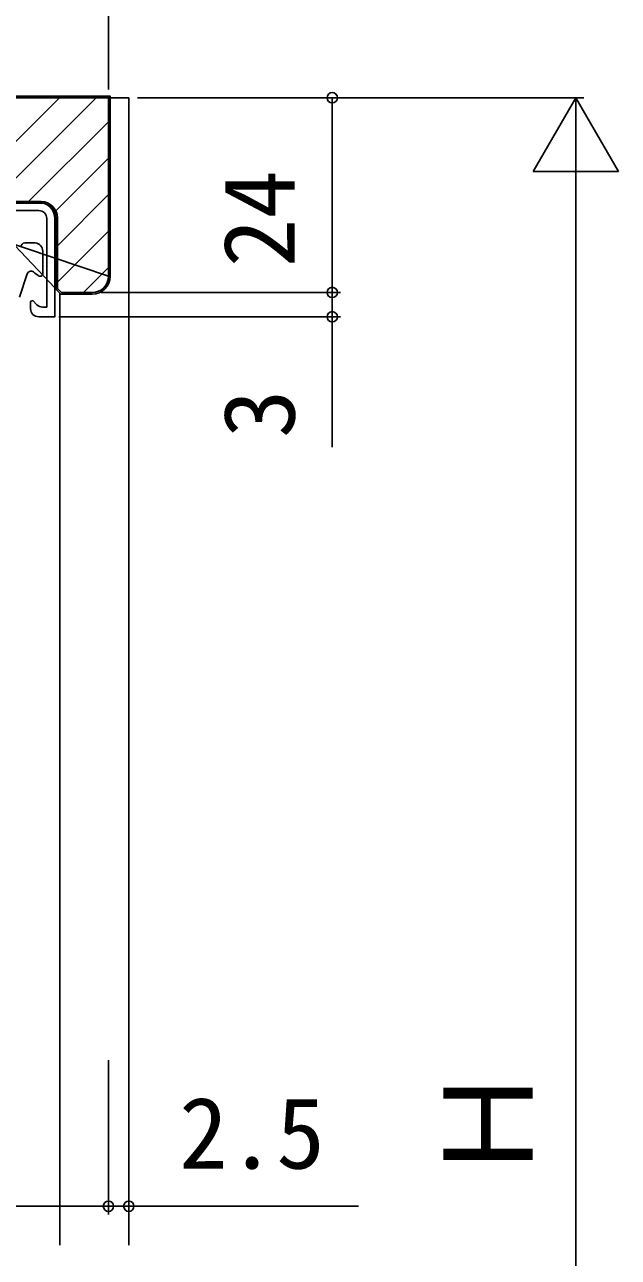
# Model space of a CAD drawing. Units: millimetres, scale not verified. Extents: x -525 to 525, y -783 to 780.
# Drawn here: x -279.2 to -206.1, y 330.3 to 482.1 of the extents above; entities that cross this region are included whole.
import ezdxf
from ezdxf.enums import TextEntityAlignment as Align

# ---------------------------------------------------------------- set-up
doc = ezdxf.new("R2010")
doc.units = ezdxf.units.MM
doc.header["$LTSCALE"] = 4
for name, color, linetype in [('0-3_YKK_11', 7, 'Continuous'), ('0-5_YKK_12', 2, 'Continuous'), ('0-6_YKK_13', 4, 'Continuous'), ('0-8_YKK_D', 6, 'Continuous'), ('0-A_YSS_K', 3, 'Continuous'), ('0-B_YSS_KE', 3, 'Continuous')]:
    doc.layers.add(name, color=color, linetype=linetype)
doc.styles.add('ＭＳ ゴシック', font='')
doc.styles.get('ＭＳ ゴシック').set_extended_font_data('MS Gothic')

msp = doc.modelspace()

# ---------------------------------------------------------------- linework, layer by layer
at = {"layer": '0-3_YKK_11'}
for points in [[(-312.299, 459.245), (-299.899, 459.245), (-299.899, 461.945), (-295.358, 461.945), (-295.174, 462.065), (-294.624, 462.065), (-294.441, 461.945), (-289.899, 461.945), (-289.899, 459.245), (-277.499, 459.245)], [(-277.499, 460.245), (-288.899, 460.245), (-288.899, 463.145), (-300.899, 463.145), (-300.899, 460.245)], [(-277.499, 446.145), (-275.499, 446.145), (-275.499, 458.245)], [(-276.499, 458.245), (-276.499, 447.345), (-277.002, 447.345)], [(-277.709, 447.638), (-278.208, 448.136), (-278.499, 448.015), (-278.499, 447.145)]]:
    msp.add_lwpolyline(points, dxfattribs=at)
for centre, radius, start, end in [((-277.499, 458.245), 2, 0, 90), ((-277.499, 458.245), 1, 0, 90), ((-277.499, 447.145), 1, 180, 270), ((-277.002, 448.345), 1, 225, 270)]:
    msp.add_arc(centre, radius, start, end, dxfattribs=at)
at = {"layer": '0-5_YKK_12'}
for p, q in [((-266.399, 473.145), (-268.899, 473.145)), ((-266.399, 331.757), (-266.399, 473.145)), ((-274.899, 449.062), (-274.899, 331.757))]:
    msp.add_line(p, q, dxfattribs=at)
at = {"layer": '0-6_YKK_13'}
for p, q in [((-279.199, 455.245), (-277.999, 455.245)), ((-276.999, 454.245), (-276.999, 451.445)), ((-278.901, 451.439), (-279.864, 448.55)), ((-278.101, 451.661), (-278.139, 451.69)), ((-277.963, 451.542), (-278.101, 451.661)), ((-277.584, 451.217), (-277.963, 451.542)), ((-277.3, 451.145), (-277.388, 451.145))]:
    msp.add_line(p, q, dxfattribs=at)
for centre, radius, start, end in [((-279.199, 454.745), 0.5, 90, 180), ((-277.999, 454.245), 1, 86.3049, 90), ((-277.999, 454.245), 1, 0, 86.3049), ((-278.427, 451.281), 0.5, 54.92684, 161.56505), ((-277.388, 451.445), 0.3, 229.39871, 270), ((-277.299, 451.445), 0.3, 270, 0)]:
    msp.add_arc(centre, radius, start, end, dxfattribs=at)
at = {"layer": '0-8_YKK_D'}
for p, q in [((-268.899, 474.145), (-268.899, 571.145)), ((-265.32, 473.145), (-210.32, 473.145)), ((-265.32, 473.145), (-240.32, 473.145)), ((-241.32, 473.145), (-241.32, 449.145)), ((-211.32, 473.145), (-216.57, 464.051)), ((-211.32, 473.145), (-206.07, 464.051)), ((-211.32, 473.145), (-211.32, 454.958)), ((-216.57, 464.051), (-206.07, 464.051)), ((-211.32, 462.645), (-211.32, 232.473)), ((-241.32, 449.145), (-241.32, 451.695)), ((-269.82, 449.145), (-240.32, 449.145)), ((-264.32, 449.145), (-240.32, 449.145)), ((-241.32, 449.145), (-241.32, 446.145)), ((-274.999, 446.145), (-240.32, 446.145)), ((-241.32, 446.145), (-241.32, 430.09)), ((-268.899, 354.55), (-268.899, 335.55)), ((-268.899, 354.55), (-268.899, 335.55)), ((-266.399, 354.55), (-266.399, 335.55)), ((-358.899, 336.55), (-268.899, 336.55)), ((-268.899, 336.55), (-271.449, 336.55)), ((-268.899, 336.55), (-266.399, 336.55)), ((-266.399, 336.55), (-238.072, 336.55))]:
    msp.add_line(p, q, dxfattribs=at)
for centre in [(-241.32, 473.145), (-241.32, 449.145), (-241.32, 449.145), (-241.32, 446.145), (-268.899, 336.55), (-268.899, 336.55), (-266.399, 336.55)]:
    msp.add_circle(centre, 0.637, dxfattribs=at)
at = {"layer": '0-A_YSS_K'}
for p, q in [((-285.399, 462.667), (-274.921, 473.145)), ((-283.231, 460.345), (-270.431, 473.145)), ((-278.741, 460.345), (-268.899, 470.187)), ((-275.393, 459.203), (-268.899, 465.696)), ((-275.199, 454.906), (-268.899, 461.206)), ((-275.199, 450.416), (-268.899, 456.716)), ((-271.981, 449.145), (-268.899, 452.226))]:
    msp.add_line(p, q, dxfattribs=at)
at = {"layer": '0-B_YSS_KE'}
for p, q in [((-268.899, 451.145), (-334.099, 473.145)), ((-285.399, 460.345), (-277.199, 460.345))]:
    msp.add_line(p, q, dxfattribs=at)
for points in [[(-268.899, 451.145), (-268.899, 473.145), (-358.899, 473.145), (-358.899, 451.145)], [(-293.699, 473.345), (-268.699, 473.345), (-268.699, 451.145)], [(-277.199, 460.145), (-285.399, 460.145), (-274.782, 448.945)], [(-270.899, 448.945), (-274.782, 448.945), (-275.399, 449.562), (-275.399, 458.345)], [(-275.199, 458.345), (-275.199, 449.645), (-274.699, 449.145), (-270.899, 449.145)]]:
    msp.add_lwpolyline(points, dxfattribs=at)
for centre, radius, start, end in [((-277.199, 458.345), 2, 0.00001, 89.99999), ((-277.199, 458.345), 1.8, 0.00001, 89.99999), ((-270.899, 451.145), 2.2, 270.00001, 359.99999), ((-270.899, 451.145), 2, 270.00001, 359.99999)]:
    msp.add_arc(centre, radius, start, end, dxfattribs=at)

# ---------------------------------------------------------------- texts
at = {"layer": '0-8_YKK_D', "style": 'ＭＳ ゴシック'}
for s, height, p in [('24', 8.798, (-243.32, 452.247)), ('3', 8.798, (-243.32, 431.204)), ('Ｈ', 11, (-213.32, 339.207))]:
    msp.add_text(s, height=height, rotation=90, dxfattribs=at).set_placement(p, align=Align.BOTTOM_LEFT)
msp.add_text('2.5', height=8.798, dxfattribs=at).set_placement((-260.186, 338.55), align=Align.BOTTOM_LEFT)

doc.saveas('drawing.dxf')
